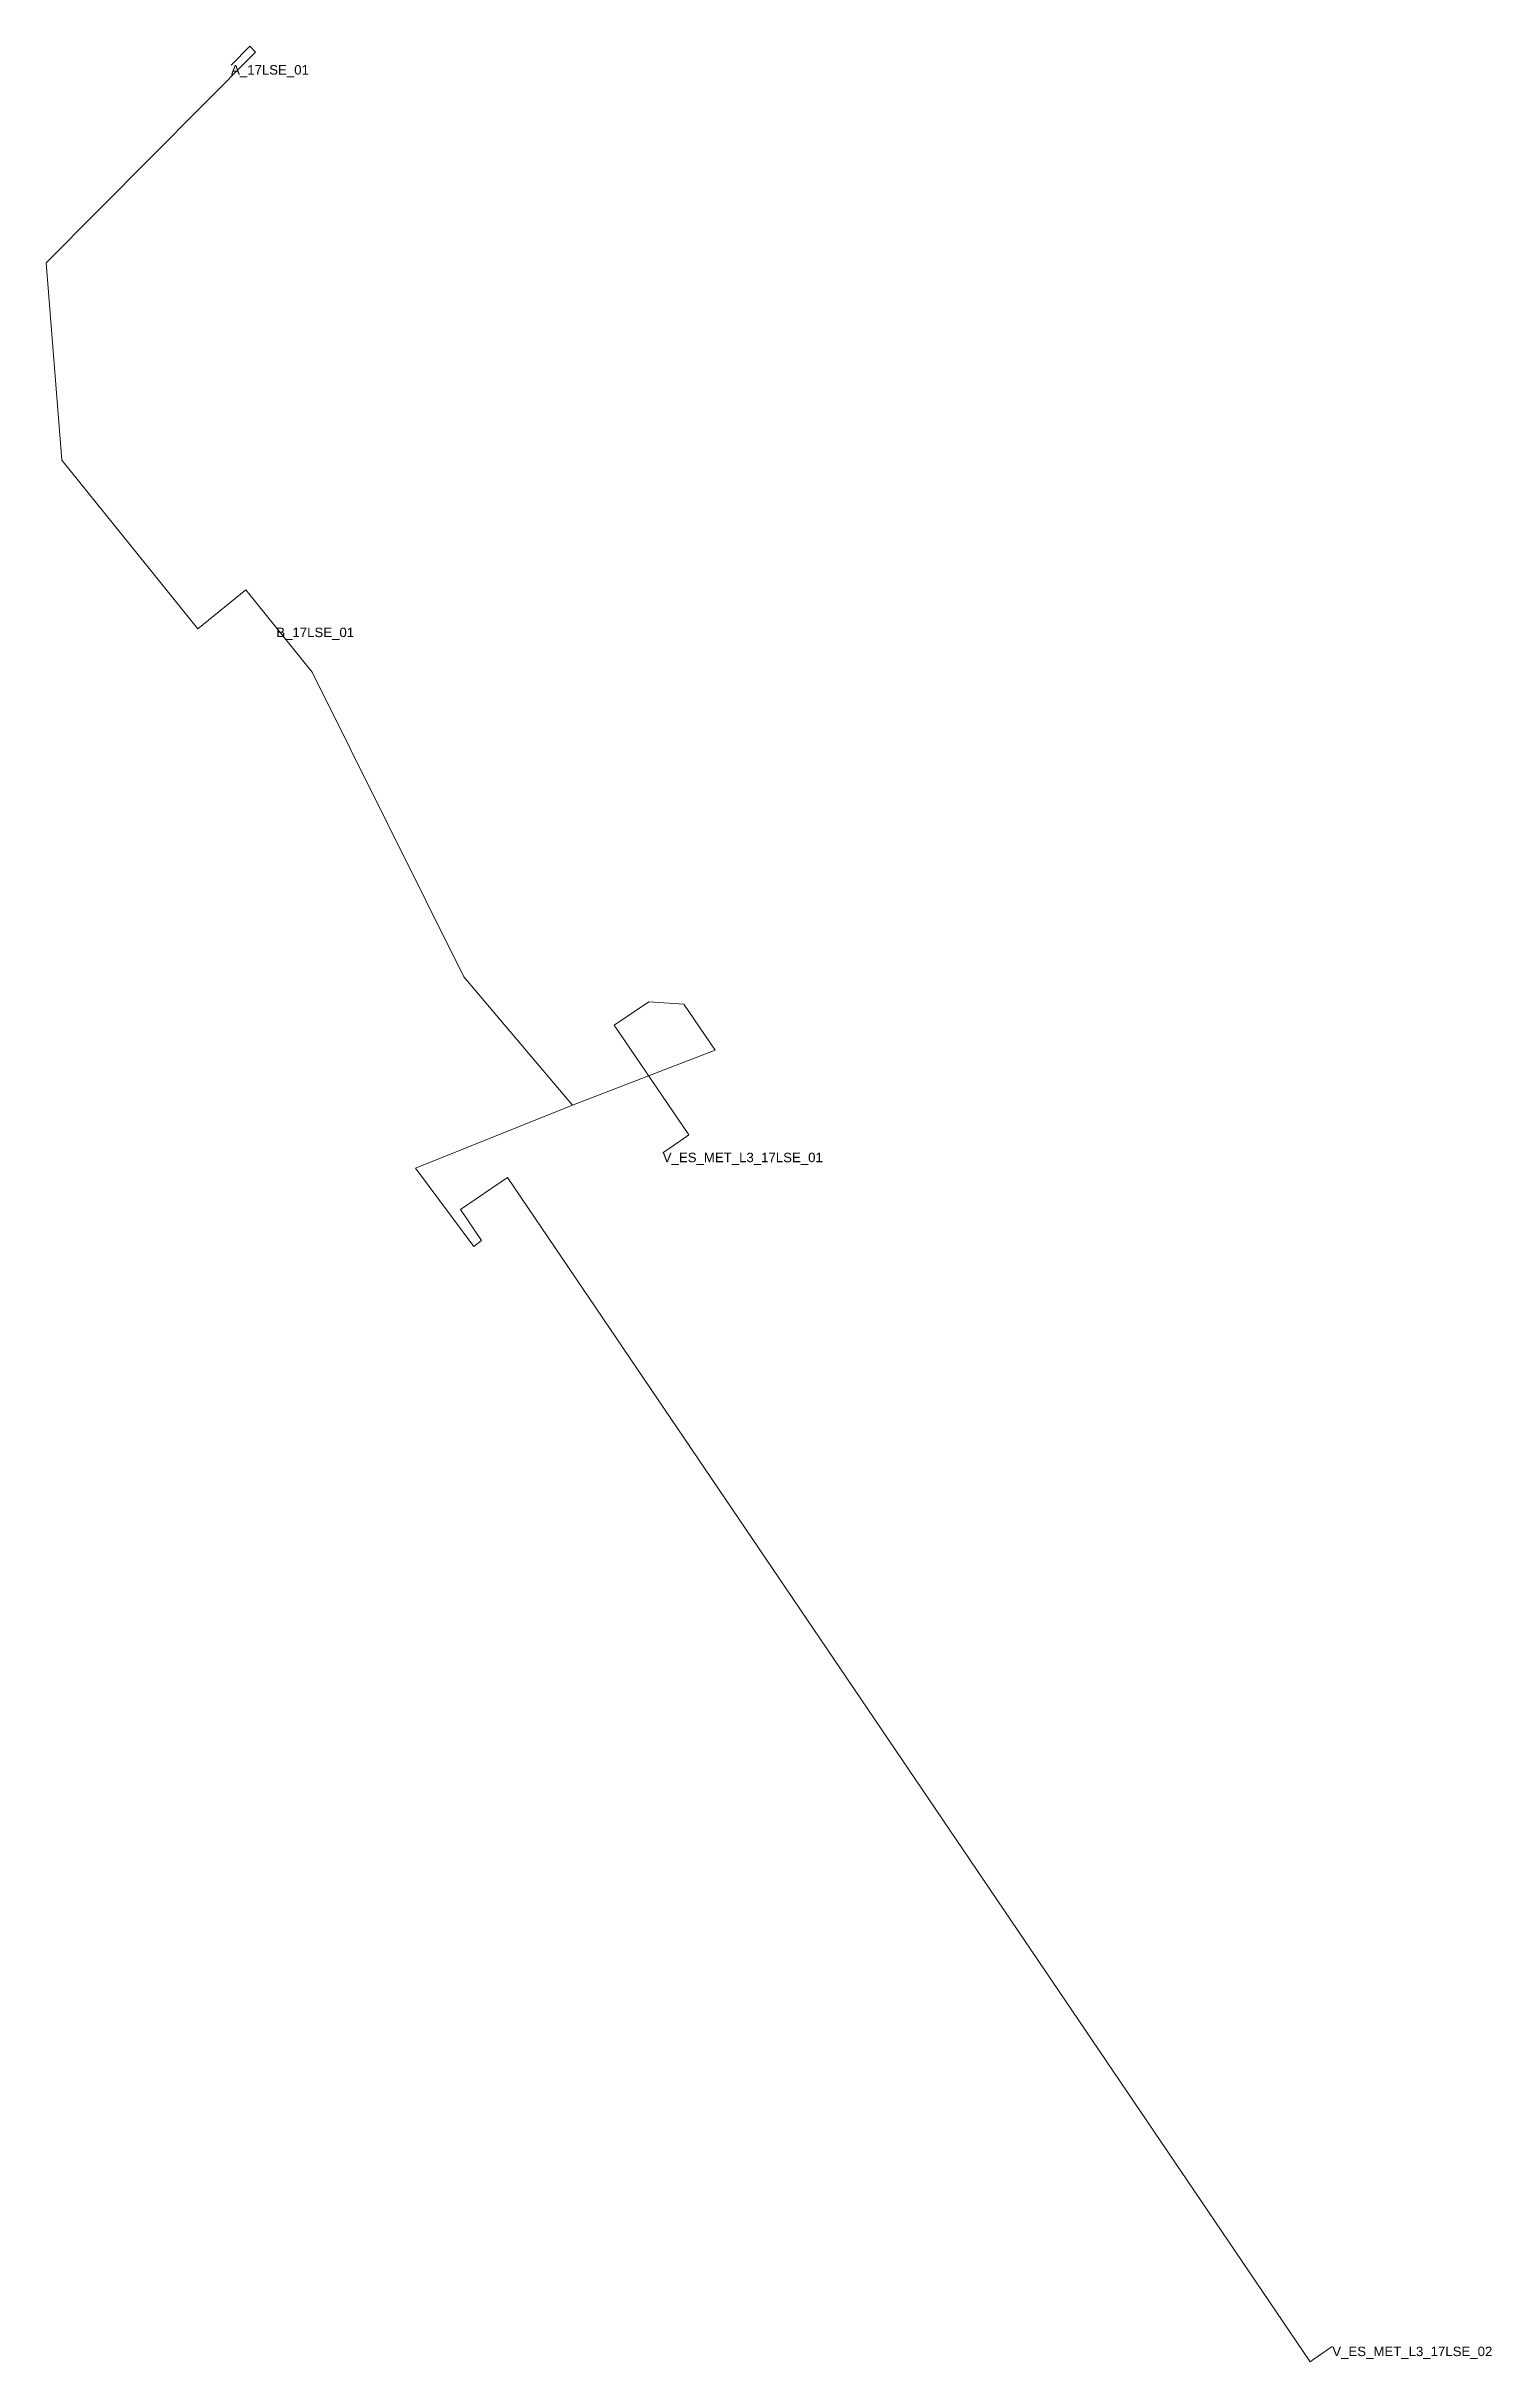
# Model space of a CAD drawing. Header units: metres. Extents: x 428937 to 429013, y 4584116 to 4584239.
import ezdxf
from ezdxf.enums import TextEntityAlignment as Align

# ---------------------------------------------------------------- set-up
doc = ezdxf.new("R2010")
doc.units = ezdxf.units.M
doc.header["$MEASUREMENT"] = 0
for name, color, linetype, lineweight, true_color in [('01_A_AccesTren_t', 40, 'Continuous', 0, 0xffd600), ('01_C_AccesExt_t', 251, 'Continuous', 0, 0x646464), ('01_I_Ascensor_l', 251, 'Continuous', 0, 0x646464), ('01_I_BarreraTarifaria_t', 251, 'Continuous', 0, 0x646464), ('01_I_Horitzontal_l', 251, 'Continuous', 0, 0x646464), ('01_I_Rampa_l', 251, 'Continuous', 0, 0x646464)]:
    doc.layers.add(name, color=color, linetype=linetype, lineweight=lineweight, true_color=true_color)
doc.styles.add('Style-Arial', font='arial.ttf')

msp = doc.modelspace()

# ---------------------------------------------------------------- linework, layer by layer
at = {"layer": '01_I_Ascensor_l'}
for p, q in [((428947.384894, 4584238.752632), (428947.69478, 4584238.445166, -20)), ((428968.484461, 4584188.213913, -30), (428970.351305, 4584188.093131, -20)), ((428959.648234, 4584175.585378, -30), (428959.232272, 4584175.276422, -20))]:
    msp.add_line(p, q, dxfattribs=at)
at = {"layer": '01_I_Horitzontal_l'}
for p, q in [((428946.398606, 4584237.75858), (428947.384894, 4584238.752632)), ((428963.270922, 4584184.144946, -20), (428964.450505, 4584182.755881, -20))]:
    msp.add_line(p, q, dxfattribs=at)
at = {"layer": '01_I_Horitzontal_l', "flags": 128}
for points, elevation in [([(428947.69478, 4584238.445166), (428936.626976, 4584227.302874), (428937.442751, 4584216.867295), (428944.64228, 4584207.946904), (428947.181651, 4584209.996396), (428948.790072, 4584208.003522)], -20), ([(428948.790072, 4584208.003522), (428950.690885, 4584205.64837), (428958.700956, 4584189.526489)], -20), ([(428964.450505, 4584182.755881), (428972.004436, 4584185.660459), (428970.351305, 4584188.093131)], -20), ([(428968.484461, 4584188.213913), (428966.667611, 4584186.978279), (428970.615477, 4584181.173417), (428970.182408, 4584180.878889)], -30), ([(428964.450505, 4584182.755881), (428956.157433, 4584179.416215), (428959.232272, 4584175.276422)], -20), ([(428959.648234, 4584175.585378), (428958.530462, 4584177.233561), (428961.016155, 4584178.918466), (429003.470285, 4584116.287088), (429003.663364, 4584116.41819)], -30)]:
    msp.add_lwpolyline(points, dxfattribs=dict(at, elevation=elevation))
at = {"layer": '01_I_Rampa_l'}
for p, q in [((428958.700956, 4584189.526489, -20), (428963.270922, 4584184.144946, -20)), ((428970.182408, 4584180.878889, -30), (428969.230059, 4584180.23182, -30)), ((429003.663364, 4584116.41819, -30), (429004.640497, 4584117.08273, -30))]:
    msp.add_line(p, q, dxfattribs=at)

# ---------------------------------------------------------------- texts
at = {"layer": '01_A_AccesTren_t', "style": 'Style-Arial'}
for s, p in [('V_ES_MET_L3_17LSE_01', (428969.230059, 4584180.23182, -30)), ('V_ES_MET_L3_17LSE_02', (429004.640497, 4584117.08273, -30))]:
    msp.add_text(s, height=0.5, dxfattribs=at).set_placement(p, align=Align.TOP_LEFT)
at = {"layer": '01_C_AccesExt_t', "insert": (428946.398606, 4584237.75858), "char_height": 0.5, "attachment_point": 1, "line_spacing_factor": 1.2, "style": 'Style-Arial'}
msp.add_mtext('A_17LSE_01', dxfattribs=at)
at = {"layer": '01_I_BarreraTarifaria_t', "insert": (428948.790072, 4584208.003522, -20), "char_height": 0.5, "attachment_point": 1, "line_spacing_factor": 1.2, "style": 'Style-Arial'}
msp.add_mtext('B_17LSE_01', dxfattribs=at)

doc.saveas('drawing.dxf')
